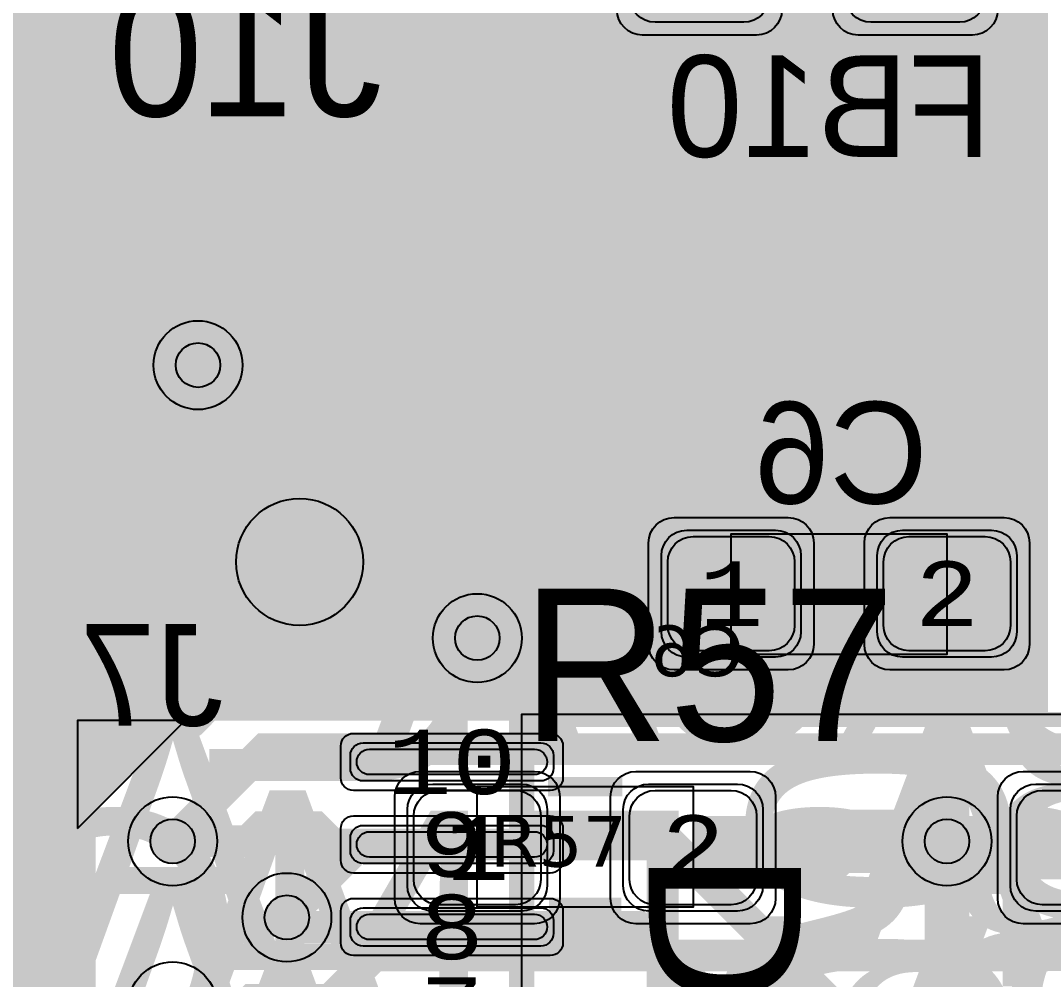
# Model space of a CAD drawing. Extents: x -98 to 119, y -207 to 98.
# Drawn here: x -9.2 to -1.16, y 15.96 to 23.52 of the extents above; entities that cross this region are included whole.
import ezdxf
from ezdxf.enums import TextEntityAlignment as Align

# ---------------------------------------------------------------- set-up
doc = ezdxf.new("R2010")
doc.units = 0
doc.header["$MEASUREMENT"] = 0
for name, color, linetype in [('ASSEMBLY_OUTLINES_BTM', 191, 'CONTINUOUS'), ('ASSEMBLY_OUTLINES_TOP', 102, 'CONTINUOUS'), ('ASSEMBLY_PART_NUMBERS_BTM', 191, 'CONTINUOUS'), ('ASSEMBLY_PART_NUMBERS_TOP', 102, 'CONTINUOUS'), ('ASSEMBLY_REF_DES_BTM', 191, 'CONTINUOUS'), ('ASSEMBLY_REF_DES_TOP', 102, 'CONTINUOUS'), ('BOARD_OUTLINE', 10, 'CONTINUOUS'), ('DRILL_DRAWING', 21, 'CONTINUOUS'), ('GENERATED_SILKSCREEN_BTM', 255, 'CONTINUOUS'), ('GENERATED_SILKSCREEN_TOP', 140, 'CONTINUOUS'), ('MANUFACTURING_OUTLINES', 10, 'CONTINUOUS'), ('MOUNTING_HOLES_LAYER_BOT17', 42, 'CONTINUOUS'), ('MOUNTING_HOLES_LAYER_TOP', 42, 'CONTINUOUS'), ('PART_PADS_SMD_BTM', 230, 'CONTINUOUS'), ('PART_PADS_SMD_TOP', 150, 'CONTINUOUS'), ('PIN_NUMBERS_BTM', 8, 'CONTINUOUS'), ('PIN_NUMBERS_TOP', 8, 'CONTINUOUS'), ('PLACEMENT_OUTLINES_BTM', 222, 'CONTINUOUS'), ('PLACEMENT_OUTLINES_TOP', 130, 'CONTINUOUS'), ('PLANE_DATA_LAYER_BOTTOM', 230, 'CONTINUOUS'), ('PLANE_DATA_LAYER_TOP', 150, 'CONTINUOUS'), ('PLANE_SHAPES_LAYER_BOTTOM', 230, 'CONTINUOUS'), ('PLANE_SHAPES_LAYER_TOP', 150, 'CONTINUOUS'), ('ROUTE_BORDER', 151, 'CONTINUOUS'), ('SILKSCREEN_OUTLINES_BTM', 211, 'CONTINUOUS'), ('SILKSCREEN_OUTLINES_TOP', 150, 'CONTINUOUS'), ('SILKSCREEN_REF_DES_BTM', 211, 'CONTINUOUS'), ('SILKSCREEN_REF_DES_TOP', 150, 'CONTINUOUS'), ('SOLDERMASK_PADS_BTM', 12, 'CONTINUOUS'), ('SOLDERMASK_PADS_TOP', 180, 'CONTINUOUS'), ('SOLDERPASTE_PADS_BTM', 12, 'CONTINUOUS'), ('SOLDERPASTE_PADS_TOP', 180, 'CONTINUOUS'), ('TRACES_LAYER_BOTTOM', 230, 'CONTINUOUS'), ('TRACES_LAYER_TOP', 150, 'CONTINUOUS'), ('VIA_HOLES_LAYER_BOTTOM', 30, 'CONTINUOUS'), ('VIA_HOLES_LAYER_TOP', 30, 'CONTINUOUS'), ('VIA_PADS_LAYER_BOTTOM', 230, 'CONTINUOUS'), ('VIA_PADS_LAYER_TOP', 150, 'CONTINUOUS')]:
    doc.layers.add(name, color=color, linetype=linetype)
doc.styles.add('COURIER_NEW', font='COUR.TTF')
doc.styles.add('VERDANA', font='verdana.TTF')
doc.styles.add('VERIBEST_GERBER_0', font='txt')

msp = doc.modelspace()

# ---------------------------------------------------------------- hatches: boundary and pattern name
at = {"layer": 'MOUNTING_HOLES_LAYER_BOT17'}
h = msp.add_hatch(color=256, dxfattribs=at)
edge = h.paths.add_edge_path()
edge.add_arc((-7, 19.25), 0.5, 0, 360)
at = {"layer": 'MOUNTING_HOLES_LAYER_TOP'}
h = msp.add_hatch(color=256, dxfattribs=at)
edge = h.paths.add_edge_path()
edge.add_arc((-7, 19.25), 0.5, 0, 360)
at = {"layer": 'PLANE_DATA_LAYER_BOTTOM'}
h = msp.add_hatch(color=256, dxfattribs=at)
h.paths.add_polyline_path([(-96.5, 0, -1), (96.5, 0, -1)], flags=0)
h.paths.add_polyline_path([(92.251979, -7.43598, 0.72698816), (92.479659, -3.637852, -0.30860979), (92.431259, -3.566904, -0.00963525), (92.431316, -3.563968, 0.00963501), (92.5, -0.000006), (92.5, 0.000001, 0.05332526), (90.407665, 19.562826, -0.05332692), (90.405941, 19.578942), (90.405941, 19.578943, -0.23821791), (90.436919, 19.640273, 0.66175504), (89.584154, 23.221888, -0.29529758), (89.523137, 23.277841, 0.02240102), (87.08146, 31.194059, -0.0862063), (87.076996, 31.219756), (87.076996, 31.219757, -0.21018391), (87.101696, 31.275919, 0.67938251), (85.774921, 34.749845, -0.30186499), (85.705267, 34.797373, 0.04791583), (77.514669, 50.475005, -0.14530744), (77.502324, 50.516585, -0.1239887), (77.511414, 50.552678, 0.60660899), (75.516892, 53.486368, -0.27423899), (75.44586, 53.517962, 0.02152308), (70.565432, 59.806101, -0.17759524), (70.547363, 59.855368), (70.547363, 59.855369, -0.1118333), (70.5548, 59.888203, 0.66175545), (68.116894, 62.64715, -0.29529737), (68.036725, 62.667806, 0.05833458), (51.722715, 76.687749, -0.24933783), (51.689123, 76.750923), (51.689123, 76.750924, -0.06075989), (51.691357, 76.76924, 0.7149664), (48.509213, 78.818582, -0.31487112), (48.42205, 78.81342, 0.02280668), (41.042088, 82.896302, -0.28513695), (40.999698, 82.964591), (40.999698, 82.964596, -0.00424702), (40.999709, 82.965891, 0.64704661), (37.697353, 84.5176, -0.28975486), (37.616734, 84.505806, 0.05294354), (19.031563, 90.52099, -0.30833592), (18.972104, 90.582877, 0.69698225), (15.284156, 91.27756, -0.30833961), (15.206255, 91.241547, 0.02237069), (6.993138, 92.235275, -0.31520437), (6.925536, 92.290658, 0.71588806), (3.14462, 92.496703, -0.31520526), (3.0714, 92.448994, 0.06346806), (-20.215283, 90.264015, -0.32014225), (-20.296827, 90.298428, 0.72963938), (-23.995319, 89.386755, -0.32014403), (-24.051528, 89.318386, 0.01866354), (-30.645576, 87.275991, -0.30986574), (-30.72878, 87.298418, 0.70117084), (-34.249879, 85.978007, -0.00275269), (-34.249874, 85.977168, -0.30685575), (-34.29782, 85.9064, 0.04916641), (-50.410548, 77.556603, -0.32354836), (-50.499711, 77.561018, 0.73921276), (-53.660594, 75.408706, -0.07516987), (-53.657188, 75.386179), (-53.657188, 75.386178, -0.24247942), (-53.68916, 75.324127, 0.01996774), (-59.527063, 70.80098, -0.29848709), (-59.610009, 70.791065, 0.55672441), (-62.5, 69), (-62.5, 68.999999, 0.08270852), (-62.392031, 68.351756, -0.29848757), (-62.412702, 68.270818, 0.06718659), (-78.279974, 49.27977, -0.27781781), (-78.350169, 49.24438, 0.43635087), (-80.5, 47.25), (-80.5, 47.249999, 0.14146633), (-80.192238, 46.184011, -0.14146588), (-80.180512, 46.143397), (-80.180512, 46.143396, -0.13119073), (-80.190652, 46.105416, 0.01929482), (-83.506407, 39.786053, -0.3122068), (-83.581614, 39.742899, 0.43912347), (-85.75, 37.75, 0.20482962), (-85.131688, 36.303992, -0.20483071), (-85.10813, 36.248899), (-85.10813, 36.248898, -0.10091901), (-85.114214, 36.219062, 0.04809776), (-90.466303, 19.289839, -0.31487042), (-90.530154, 19.230281, 0.71496565), (-91.24073, 15.512631, -0.26937831), (-91.202277, 15.446437), (-91.202277, 15.446436, -0.04192983), (-91.203345, 15.433723, 0.01884133), (-92.106444, 8.523669, -0.32827121), (-92.166453, 8.456161, 0.35402801), (-93.75, 6.5), (-93.75, 6.499999, 0.3147083), (-92.438077, 4.622088, -0.31470689), (-92.388093, 4.55054), (-92.388093, 4.550537, -0.01228575), (-92.388185, 4.546794, 0.01229418), (-92.5, 0.00001), (-92.5, -0.000004, 0.05293339), (-90.438132, -19.421494, -0.32940864), (-90.475468, -19.504015, 0.27173254), (-91.5, -21.25, 0.40159771), (-89.586502, -23.248128, -0.32940451), (-89.516056, -23.305059, 0.02130735), (-87.207653, -30.839509, -0.32217733), (-87.232533, -30.924924, 0.23066593), (-88, -32.499999), (-88, -32.5, 0.43149503), (-85.882787, -34.496562, -0.3221788), (-85.807634, -34.544174, 0.04801617), (-77.643233, -50.277018, -0.30387878), (-77.644537, -50.3618, 0.152519), (-78, -51.499999), (-78, -51.5, 0.48198292), (-75.552374, -53.449264, -0.30388342), (-75.473145, -53.479475, 0.02199125), (-70.483925, -59.90214, -0.3186215), (-70.47622, -59.989968, 0.72539906), (-67.952631, -62.834176, -0.31862421), (-67.866344, -62.852281, 0.06239253), (-50.265124, -77.650932, -0.25435623), (-50.230332, -77.714899), (-50.230332, -77.7149, -0.03445317), (-50.231054, -77.725364, 0.03445193), (-50.25, -78), (-50.25, -78.000001, 0.60330822), (-47.119729, -79.649997, -0.29136265), (-47.037917, -79.64725, 0.02294124), (-39.54278, -83.621879, -0.2900128), (-39.499155, -83.690765), (-39.499155, -83.690766, -0.00713035), (-39.499186, -83.692939, 0.00713296), (-39.5, -83.749994), (-39.5, -83.75, 0.65808296), (-36.126004, -85.203319, -0.29776298), (-36.043963, -85.188513, 0.04901634), (-18.771876, -90.575199, -0.30186131), (-18.712566, -90.635139, 0.67938177), (-15.056336, -91.31372, -0.30186438), (-14.979467, -91.279054, 0.02174912), (-6.993138, -92.235275, -0.31520437), (-6.925536, -92.290658, 0.71588806), (-3.14462, -92.496703, -0.31520526), (-3.0714, -92.448994, 0.06250827), (19.869968, -90.340657, -0.3455664), (19.954737, -90.381493, 0.79435682), (23.75, -89.500001), (23.75, -89.499973, 0.00508686), (23.749586, -89.459281, -0.34558849), (23.806159, -89.384097, 0.02146945), (31.383958, -87.013201, -0.31444693), (31.468175, -87.035889, 0.70013084), (35, -85.75), (35, -85.749988, 0.00909926), (34.998675, -85.677212, -0.00905723), (34.998625, -85.674452), (34.998625, -85.674439, -0.3044722), (35.045955, -85.60392, 0.04798546), (50.721249, -77.353765, -0.31444166), (50.808431, -77.356288, 0.61621831), (54, -75.75), (54, -75.749999, 0.06775817), (53.927211, -75.215343, -0.06775352), (53.924438, -75.194974), (53.924438, -75.194973, -0.24153729), (53.95619, -75.13308, 0.02236582), (60.452055, -70.01285, -0.31311155), (60.538488, -70.003709, 0.71009535), (63.344013, -67.475653, -0.09971759), (63.33807, -67.446151), (63.33807, -67.44615, -0.20692806), (63.362073, -67.390635, 0.05820555), (77.187807, -50.973449, -0.31748667), (77.269693, -50.94147, 0.72222414), (79.294241, -47.729048, -0.17387366), (79.276877, -47.680625, -0.13609457), (79.287761, -47.641379, 0.02052348), (82.926938, -40.980152, -0.3530032), (83.013777, -40.939997, 0.48811211), (85.5, -39), (85.5, -38.999999, 0.2400736), (84.675602, -37.381988, -0.24007295), (84.644192, -37.320342), (84.644192, -37.320341, -0.10410562), (84.650658, -37.289623, 0.05054674), (90.411157, -19.546683, -0.32146983), (90.476988, -19.487077, 0.38127918), (92.25, -17.5, 0.2751437), (91.203224, -15.741772, -0.27514249), (91.163342, -15.674784), (91.163342, -15.674783, -0.04255495), (91.164442, -15.661882, 0.02223578), (92.195155, -7.50356, -0.31919634)], flags=0)
at = {"layer": 'PLANE_DATA_LAYER_TOP'}
h = msp.add_hatch(color=256, dxfattribs=at)
h.paths.add_polyline_path([(-6.108675, 6.859123, -0.19890996), (-6.130993, 6.805242), (-6.938917, 5.997318, -0.19891337), (-6.992799, 5.975), (-8.196348, 5.975, -0.21321496), (-8.253104, 6.000355, 0.28464209), (-8.859436, 6.178429, -0.49537014), (-8.955884, 6.25189), (-8.955884, 18.794364, 0.19891237), (-9.065719, 19.059529), (-9.979495, 19.973305, 0.19891306), (-10.244661, 20.08314), (-23.60686, 20.08314, 0.19891306), (-23.872026, 19.973305), (-25.055165, 18.790166, 0.16951662), (-25.162578, 18.567553, -0.38128398), (-25.238286, 18.5), (-25.54, 18.5, 0.41421356), (-25.79, 18.25), (-25.79, 16.75, 0.41421356), (-25.54, 16.5), (-24.04, 16.5, 0.41421356), (-23.79, 16.75), (-23.79, 18.25, 0.41421356), (-24.04, 18.5), (-24.100706, 18.5, -0.41421356), (-24.176906, 18.5762), (-24.176906, 18.576201, -0.19890996), (-24.154588, 18.630082), (-23.473848, 19.310822, -0.19891337), (-23.419966, 19.33314), (-10.431555, 19.33314, -0.19891337), (-10.377673, 19.310822), (-9.728202, 18.661351, -0.19890996), (-9.705884, 18.60747), (-9.705884, 18.447511, -0.66441001), (-9.8354, 18.39307, 0.56382555), (-11.907029, 17.86003, -0.74348693), (-12.052971, 17.86003, 6.79673641), (-12.052971, 17.13997, -0.74348693), (-11.907029, 17.13997, 0.56382555), (-9.8354, 16.60693, -0.66441001), (-9.705884, 16.552489), (-9.705884, 14.392761, -0.66818199), (-9.835966, 14.33888), (-10.918611, 15.421526, 0.19891306), (-11.183777, 15.531361), (-13.259467, 15.531361, -0.19891337), (-13.313349, 15.553679), (-14.767682, 17.008012, -0.19890996), (-14.79, 17.061893), (-14.79, 18.25, 0.41421356), (-15.04, 18.5), (-16.54, 18.5, 0.41421356), (-16.79, 18.25), (-16.79, 16.75, 0.41421356), (-16.54, 16.5), (-15.351894, 16.5, -0.19891337), (-15.298012, 16.477682), (-13.711527, 14.891196, 0.19891306), (-13.446361, 14.781361), (-11.370671, 14.781361, -0.19891337), (-11.316789, 14.759043), (-10.23026, 13.672514, -0.19890996), (-10.207942, 13.618633), (-10.207942, 12.641062, -0.58107187), (-10.322975, 12.5755, 0.48718619), (-12.157029, 11.86003, -0.74348693), (-12.302971, 11.86003, 0.86363615), (-14.75, 11.5), (-14.75, 11.499999, 0.09584071), (-14.65981, 11.033801, -0.09583941), (-14.654312, 11.005382), (-14.654312, 11.005381, -0.66818199), (-14.784394, 10.9515), (-15.017682, 11.184788, -0.19890996), (-15.04, 11.238669), (-15.04, 12.25, 0.41421356), (-15.29, 12.5), (-16.79, 12.5, 0.41421356), (-17.04, 12.25), (-17.04, 10.75, 0.25415249), (-16.926014, 10.540238, -0.25415079), (-16.891271, 10.476302, -0.41421356), (-16.967471, 10.400102), (-18.866881, 10.400102, -0.703629), (-18.915324, 10.535121, 0.22409941), (-18.46, 11.499999), (-18.46, 11.5, 0.86363615), (-20.907029, 11.86003, -0.74348693), (-21.052971, 11.86003, 0.86363615), (-23.5, 11.5), (-23.5, 11.499999, 0.22409941), (-23.044676, 10.535121, -0.703629), (-23.093119, 10.400102), (-23.862529, 10.400102, -0.41421356), (-23.938729, 10.476302, -0.25415079), (-23.903986, 10.540238, 0.25415249), (-23.79, 10.75), (-23.79, 12.25, 0.41421356), (-24.04, 12.5), (-25.54, 12.5, 0.41421356), (-25.79, 12.25), (-25.79, 10.75, 0.41421356), (-25.54, 10.5), (-25.3662, 10.5, -0.41421356), (-25.29, 10.4238), (-25.29, 10.147589, 0.19891222), (-25.143553, 9.794036), (-24.896066, 9.546549, 0.19891222), (-24.542513, 9.400102), (-19.72752, 9.400102, -0.41421356), (-19.65132, 9.323902), (-19.65132, 9.323901, -0.225286), (-19.679343, 9.264864, 0.22528876), (-19.9, 8.8), (-19.9, 8.799999, 0.34705113), (-19.439481, 8.216437, -0.13857289), (-19.403313, 8.196207), (-18.553553, 7.346447, 0.19891222), (-18.2, 7.2), (-16.803893, 7.2, -0.13857401), (-16.764013, 7.188731, 1.7877343), (-16.764013, 8.211269, -0.13857401), (-16.803893, 8.2), (-17.96133, 8.2, -0.19891337), (-18.015212, 8.222318), (-18.696207, 8.903313, -0.13857289), (-18.716437, 8.939481, 0.16439308), (-18.920657, 9.264864, -0.225286), (-18.94868, 9.323901), (-18.94868, 9.323902, -0.41421356), (-18.87248, 9.400102), (-15.818419, 9.400102, -0.19891337), (-15.764537, 9.377784), (-13.881639, 7.494886, -0.19890996), (-13.859321, 7.441005), (-13.859321, 7.338814, -0.69721023), (-13.993497, 7.289365, 0.69720854), (-15.05, 6.9), (-15.05, 6.899998, 0.01371832), (-15.049097, 6.867092, -0.01372168), (-15.048982, 6.862912), (-15.048982, 6.862911, -0.19890996), (-15.0713, 6.80903), (-16.112012, 5.768318, -0.19891337), (-16.165894, 5.746), (-21.262481, 5.746, -0.539697), (-21.332402, 5.85249, 0.10255751), (-21.25, 6.25, 1), (-23.25, 6.25, 0.10255751), (-23.167598, 5.85249, -0.539697), (-23.237519, 5.746), (-23.277611, 5.746, -0.19891337), (-23.331493, 5.768318), (-23.628339, 6.065165, 0.13632015), (-23.803107, 6.163941, -0.15700274), (-23.842802, 6.188548, 0.69787183), (-24.9, 5.8), (-24.9, 5.799998, 0.057431), (-24.884272, 5.66352, -0.05743218), (-24.882274, 5.646187), (-24.882274, 5.646186, -0.66818199), (-25.012356, 5.592305), (-26.347358, 6.927307, -0.19890996), (-26.369676, 6.981188), (-26.369676, 20.190805, -0.55272439), (-26.260405, 20.259454, 0.53669234), (-25.400734, 20.770336, -0.18609111), (-25.378509, 20.820451), (-25.17216, 21.0268, -0.19891337), (-25.118278, 21.049118), (-8.681722, 21.049118, -0.19891337), (-8.62784, 21.0268), (-8.421491, 20.820451, -0.18609111), (-8.399266, 20.770336, 0.47454109), (-7.651, 20.218795, -0.34961115), (-7.564363, 20.179929), (-7.555341, 20.162448, -0.1196741), (-7.546855, 20.127502), (-7.546855, 20.127501, -0.24296042), (-7.57894, 20.06537, 0.6195968), (-7.300624, 18.296257, -0.81217039), (-7.315336, 18.147824, 0.1710464), (-7.540166, 18.040165), (-7.558012, 18.022318, -0.19891337), (-7.611894, 18), (-7.899996, 18, 0.20768435), (-7.900002, 17.999998), (-8.749998, 17.150002), (-8.75, 17.149996), (-8.75, 12.850004), (-8.749997, 12.849999), (-6.150001, 10.250003), (-6.150001, 10.250001), (-6.149999, 10.25, -0.28090714), (-6.108675, 10.18225)], flags=0)
h.paths.add_polyline_path([(-20.907029, 17.13997, 6.79673641), (-20.907029, 17.86003, -0.74348693), (-21.052971, 17.86003, 6.79673641), (-21.052971, 17.13997, -0.74348693)], flags=0)
at = {"layer": 'PLANE_SHAPES_LAYER_BOTTOM'}
h = msp.add_hatch(color=256, dxfattribs=at)
h.paths.add_polyline_path([(-96.5, 0, -1), (96.5, 0, -1)], flags=0)
h.paths.add_polyline_path([(-92.5, 0, -1), (92.5, 0, -1)], flags=0)
at = {"layer": 'PLANE_SHAPES_LAYER_TOP'}
h = msp.add_hatch(color=256, dxfattribs=at)
h.paths.add_polyline_path([(-96.31345, 0, -1), (96.81345, 0, -1)], flags=0)
h.paths.add_polyline_path([(-92.25, 0, -1), (92.75, 0, -1)], flags=0)
h = msp.add_hatch(color=256, dxfattribs=at)
h.paths.add_polyline_path([(46.25, -35.15), (43.875, -38), (28.75, -38), (32.25, -34.5), (32.25, -30.5), (35.75, -30.5), (35.75, -27), (14.25, -27), (14.25, -24), (-10, -24), (-10, -18.75), (1.75, -18.75), (1.75, -9.25), (-10, -9.25), (-10, 32.75), (1.75, 32.75), (1.75, 34.25), (20.25, 34.25), (20.25, 25.25), (22.25, 23.25), (34.5, 23.25), (34.5, -26.5), (41.25, -26.5), (41.25, -20.5), (46.25, -20.5)])
h.paths.add_polyline_path([(-8.75, 10.25), (-8.75, 19.5), (1.25, 19.5), (1.25, 10.25)], flags=16)
h.paths.add_polyline_path([(6, 27.25), (6, 29.75), (15.45, 29.75), (15.45, 27.25)], flags=16)
msp.add_hatch(color=256, dxfattribs=at).paths.add_polyline_path([(-8.75, 17.15), (-7.9, 18), (-8.75, 18)], flags=0)
at = {"layer": 'VIA_HOLES_LAYER_BOTTOM'}
h = msp.add_hatch(color=256, dxfattribs=at)
edge = h.paths.add_edge_path()
edge.add_arc((-7.8, 20.8), 0.175, 0, 360)
h = msp.add_hatch(color=256, dxfattribs=at)
edge = h.paths.add_edge_path()
edge.add_arc((-5.6, 18.65), 0.175, 0, 360)
h = msp.add_hatch(color=256, dxfattribs=at)
edge = h.paths.add_edge_path()
edge.add_arc((-8, 17.05), 0.175, 0, 360)
h = msp.add_hatch(color=256, dxfattribs=at)
edge = h.paths.add_edge_path()
edge.add_arc((-1.9, 17.05), 0.175, 0, 360)
h = msp.add_hatch(color=256, dxfattribs=at)
edge = h.paths.add_edge_path()
edge.add_arc((-7.1, 16.45), 0.175, 0, 360)
at = {"layer": 'VIA_HOLES_LAYER_TOP'}
h = msp.add_hatch(color=256, dxfattribs=at)
edge = h.paths.add_edge_path()
edge.add_arc((-7.8, 20.8), 0.175, 0, 360)
h = msp.add_hatch(color=256, dxfattribs=at)
edge = h.paths.add_edge_path()
edge.add_arc((-5.6, 18.65), 0.175, 0, 360)
h = msp.add_hatch(color=256, dxfattribs=at)
edge = h.paths.add_edge_path()
edge.add_arc((-8, 17.05), 0.175, 0, 360)
h = msp.add_hatch(color=256, dxfattribs=at)
edge = h.paths.add_edge_path()
edge.add_arc((-1.9, 17.05), 0.175, 0, 360)
h = msp.add_hatch(color=256, dxfattribs=at)
edge = h.paths.add_edge_path()
edge.add_arc((-7.1, 16.45), 0.175, 0, 360)

# ---------------------------------------------------------------- linework, layer by layer
at = {"layer": 'ASSEMBLY_OUTLINES_BTM'}
msp.add_lwpolyline([(-3.6, 18.52), (-3.6, 19.47), (-1.9, 19.47), (-1.9, 18.52)], close=True, dxfattribs=at)
at = {"layer": 'ASSEMBLY_OUTLINES_BTM', "const_width": 0.2}
msp.add_lwpolyline([(-5.25, 11.45), (-5.25, 18.05), (-0.75, 18.05), (-0.75, 11.45)], close=True, dxfattribs=at)
at = {"layer": 'ASSEMBLY_OUTLINES_TOP'}
msp.add_lwpolyline([(-5.6, 16.53), (-5.6, 17.48), (-3.9, 17.48), (-3.9, 16.53)], close=True, dxfattribs=at)
at = {"layer": 'BOARD_OUTLINE', "const_width": 0.1}
msp.add_lwpolyline([(-97.5, 0, -1), (97.5, 0, -1)], format="xyb", close=True, dxfattribs=at)
at = {"layer": 'GENERATED_SILKSCREEN_BTM', "const_width": 0.15}
for points in [[(-7.754, 23.734), (-7.559, 23.46), (-7.557, 23.456), (-7.556, 23.453), (-7.556, 23.446), (-7.559, 23.44), (-7.564, 23.435), (-7.57, 23.431), (-7.577, 23.429), (-7.581, 23.429), (-7.584, 23.43), (-7.589, 23.436), (-7.749, 23.66), (-7.749, 22.784), (-7.574, 22.784)], [(-7.574, 22.784), (-7.566, 22.782), (-7.561, 22.778), (-7.559, 22.771), (-7.558, 22.763), (-7.559, 22.756), (-7.561, 22.749), (-7.566, 22.744), (-7.574, 22.743), (-7.964, 22.743), (-7.971, 22.744), (-7.977, 22.749), (-7.98, 22.756), (-7.981, 22.763), (-7.98, 22.771), (-7.977, 22.778), (-7.971, 22.782), (-7.964, 22.784), (-7.788, 22.784), (-7.788, 23.723)], [(-8.472, 22.834), (-8.535, 22.784), (-8.858, 22.784), (-9.014, 22.91), (-9.014, 23.576), (-8.955, 23.623), (-8.472, 22.834)], [(-8.381, 23.576), (-8.381, 22.91), (-8.44, 22.86), (-8.924, 23.649), (-8.858, 23.702), (-8.535, 23.702), (-8.381, 23.576)], [(-6.52, 22.916), (-6.514, 22.92), (-6.506, 22.92), (-6.499, 22.918), (-6.493, 22.913), (-6.488, 22.907), (-6.486, 22.9), (-6.486, 22.892), (-6.49, 22.886), (-6.624, 22.749), (-6.629, 22.746), (-6.634, 22.745), (-6.636, 22.743), (-6.64, 22.743), (-6.842, 22.743), (-6.847, 22.744), (-6.852, 22.747), (-6.854, 22.748), (-6.855, 22.749), (-6.856, 22.75), (-6.859, 22.752), (-6.959, 22.889), (-6.961, 22.893), (-6.962, 22.895), (-6.963, 22.897), (-6.963, 22.9), (-6.963, 23.702)], [(-6.923, 23.702), (-6.923, 22.907), (-6.832, 22.785), (-6.649, 22.785), (-6.52, 22.916)], [(-9.051, 23.593), (-9.053, 23.59), (-9.054, 23.586), (-9.054, 22.9), (-9.053, 22.897), (-9.051, 22.89), (-9.05, 22.888), (-9.047, 22.884), (-8.879, 22.747), (-8.875, 22.746), (-8.872, 22.745), (-8.871, 22.744), (-8.869, 22.743), (-8.866, 22.743), (-8.529, 22.743), (-8.525, 22.744), (-8.521, 22.745), (-8.517, 22.747), (-8.349, 22.884), (-8.346, 22.886), (-8.345, 22.887), (-8.343, 22.89), (-8.341, 22.897), (-8.34, 22.9), (-8.34, 23.586), (-8.341, 23.59), (-8.343, 23.593)], [(-3.2848, 22.4592), (-3.2784, 22.4576), (-3.2744, 22.4544), (-3.2728, 22.4488), (-3.272, 22.4424), (-3.2728, 22.4368), (-3.2744, 22.4312), (-3.2784, 22.4272), (-3.2848, 22.4264), (-3.5968, 22.4264), (-3.6024, 22.4272), (-3.6072, 22.4312), (-3.6096, 22.4368), (-3.6104, 22.4424), (-3.6096, 22.4488), (-3.6072, 22.4544), (-3.6024, 22.4576), (-3.5968, 22.4592), (-3.456, 22.4592), (-3.456, 23.2104), (-3.4552, 23.216), (-3.4528, 23.22), (-3.4488, 23.2224), (-3.4432, 23.2232), (-3.4392, 23.224), (-3.4352, 23.224), (-3.432, 23.2224), (-3.4288, 23.2192), (-3.2728, 23), (-3.2712, 22.9968), (-3.2704, 22.9944), (-3.2704, 22.9888), (-3.2728, 22.984), (-3.2768, 22.98), (-3.2816, 22.9768), (-3.2872, 22.9752), (-3.2904, 22.9752), (-3.2928, 22.976), (-3.2968, 22.9808), (-3.4248, 23.16), (-3.4248, 22.4592), (-3.2848, 22.4592)], [(-3.9048, 23.1136), (-4.0392, 23.2232), (-4.0424, 23.224), (-4.044, 23.2248), (-4.0456, 23.2256), (-4.0488, 23.2264), (-4.3184, 23.2264), (-4.3216, 23.2256), (-4.3232, 23.2248), (-4.3256, 23.224), (-4.3288, 23.2232), (-4.4632, 23.1136), (-4.4656, 23.1096), (-4.4664, 23.1064), (-4.468, 23.104), (-4.4688, 23.1008), (-4.4688, 22.552), (-4.468, 22.5496), (-4.4664, 22.544), (-4.4656, 22.5424), (-4.4632, 22.5392), (-4.3288, 22.4296), (-4.3256, 22.4288), (-4.3232, 22.428), (-4.3224, 22.4272), (-4.3208, 22.4264), (-4.3184, 22.4264), (-4.0488, 22.4264), (-4.0456, 22.4272), (-4.0424, 22.428), (-4.0392, 22.4296), (-3.9048, 22.5392), (-3.9024, 22.5408), (-3.9016, 22.5416), (-3.9, 22.544), (-3.8984, 22.5496), (-3.8976, 22.552), (-3.8976, 23.1008), (-3.8984, 23.104), (-3.9, 23.1064), (-3.9008, 23.1096), (-3.9048, 23.1136)], [(-4.0032, 22.4992), (-4.0536, 22.4592), (-4.312, 22.4592), (-4.4368, 22.56), (-4.4368, 23.0928), (-4.3896, 23.1304), (-4.0032, 22.4992)], [(-3.9304, 23.0928), (-3.9304, 22.56), (-3.9776, 22.52), (-4.3648, 23.1512), (-4.312, 23.1936), (-4.0536, 23.1936), (-3.9304, 23.0928)], [(-2.9584, 23.1064), (-2.8552, 23.2208), (-2.8496, 23.2248), (-2.844, 23.2264), (-2.4288, 23.2264), (-2.4232, 23.2248), (-2.4184, 23.2208), (-2.4144, 23.216), (-2.4128, 23.2104), (-2.4128, 22.8608), (-2.4128, 22.8584), (-2.4128, 22.856), (-2.4128, 22.4424), (-2.4144, 22.4368), (-2.4184, 22.4312), (-2.4232, 22.4272), (-2.4288, 22.4264), (-2.8488, 22.4264), (-2.98, 22.5408), (-2.9832, 22.5456), (-2.9848, 22.552), (-2.9848, 22.7232), (-2.8672, 22.856), (-2.9512, 22.9232), (-2.9536, 22.9264), (-2.956, 22.9304), (-2.9576, 22.9344), (-2.9584, 22.9368), (-2.9584, 23.1064)], [(-2.4464, 23.1936), (-2.836, 23.1936), (-2.9256, 23.0936), (-2.9256, 22.9456), (-2.8368, 22.8744), (-2.4464, 22.8744), (-2.4464, 23.1936)], [(-2.2128, 23.1936), (-2.2184, 23.1952), (-2.2232, 23.1984), (-2.2256, 23.204), (-2.2264, 23.2096), (-2.2256, 23.216), (-2.2232, 23.2208), (-2.2184, 23.2248), (-2.2128, 23.2264), (-1.6728, 23.2264), (-1.6672, 23.2248), (-1.6624, 23.2208), (-1.6584, 23.216), (-1.6568, 23.2104), (-1.6568, 22.4424), (-1.6584, 22.4368), (-1.6624, 22.432), (-1.6672, 22.4296), (-1.6728, 22.4288), (-1.6792, 22.4296), (-1.6848, 22.432), (-1.6888, 22.4368), (-1.6904, 22.4424), (-1.6904, 22.8464), (-2.0528, 22.8464), (-2.0584, 22.8472), (-2.0632, 22.8512), (-2.0656, 22.8568), (-2.0664, 22.8624), (-2.0656, 22.868), (-2.0632, 22.8736), (-2.0584, 22.8776), (-2.0528, 22.8792), (-1.6904, 22.8792), (-1.6904, 23.1936), (-2.2128, 23.1936)], [(-2.4464, 22.8416), (-2.8352, 22.8416), (-2.9528, 22.7096), (-2.9528, 22.5592), (-2.8368, 22.4592), (-2.4464, 22.4592), (-2.4464, 22.8416)], [(-3.3436, 20.4932), (-3.478, 20.3836), (-3.4812, 20.3796), (-3.4828, 20.3732), (-3.482, 20.3684), (-3.4804, 20.3644), (-3.478, 20.3612), (-3.474, 20.358), (-3.47, 20.3556), (-3.466, 20.3548), (-3.462, 20.3548), (-3.4588, 20.3572), (-3.3276, 20.4636), (-3.0684, 20.4636), (-2.9452, 20.3628), (-2.9452, 20.0756), (-3.054, 20.1644), (-3.0572, 20.1652), (-3.0588, 20.166), (-3.0596, 20.166), (-3.0596, 20.1668), (-3.0636, 20.1676), (-3.3332, 20.1676), (-3.3364, 20.1668), (-3.3364, 20.166), (-3.338, 20.166), (-3.3404, 20.1652), (-3.3428, 20.1644), (-3.478, 20.0556), (-3.4788, 20.0532), (-3.4804, 20.0524), (-3.4812, 20.0516), (-3.4812, 20.05), (-3.4828, 20.0444), (-3.4836, 20.042), (-3.4836, 19.822), (-3.4828, 19.818), (-3.4812, 19.8148), (-3.4804, 19.8116), (-3.478, 19.8092), (-3.3436, 19.6996), (-3.3396, 19.698), (-3.3388, 19.6972), (-3.3364, 19.6972), (-3.3356, 19.6964), (-3.3348, 19.6964), (-3.3332, 19.6964), (-3.0636, 19.6964), (-3.0604, 19.6972), (-3.0572, 19.698), (-3.054, 19.6996), (-2.9196, 19.8092), (-2.9172, 19.8108), (-2.9164, 19.8116), (-2.9148, 19.814), (-2.9132, 19.8196), (-2.9124, 19.822), (-2.9124, 20.3708), (-2.9132, 20.3748), (-2.9148, 20.378), (-2.9164, 20.3796), (-2.9172, 20.3812), (-2.9196, 20.3836), (-3.054, 20.4932), (-3.0572, 20.494), (-3.0588, 20.4948), (-3.0604, 20.4956), (-3.0636, 20.4964), (-3.3332, 20.4964), (-3.3364, 20.4956), (-3.338, 20.4948), (-3.3404, 20.494), (-3.3436, 20.4932)], [(-2.2996, 19.6996), (-2.1652, 19.8092), (-2.1612, 19.8116), (-2.1604, 19.8148), (-2.1588, 19.818), (-2.158, 19.822), (-2.158, 20.3708), (-2.1588, 20.3748), (-2.1604, 20.378), (-2.162, 20.3796), (-2.1628, 20.3812), (-2.1644, 20.3836), (-2.2996, 20.4932), (-2.302, 20.494), (-2.3044, 20.4948), (-2.3052, 20.4956), (-2.3084, 20.4964), (-2.578, 20.4964), (-2.582, 20.4956), (-2.5836, 20.4948), (-2.586, 20.494), (-2.5884, 20.4932), (-2.7236, 20.3836), (-2.7268, 20.3796), (-2.7284, 20.3732), (-2.7276, 20.3684), (-2.726, 20.3644), (-2.7236, 20.3612), (-2.7196, 20.358), (-2.7156, 20.3556), (-2.7116, 20.3548), (-2.7076, 20.3548), (-2.7044, 20.3572), (-2.5724, 20.4636), (-2.314, 20.4636), (-2.1908, 20.3628), (-2.1908, 19.83), (-2.314, 19.7292), (-2.5724, 19.7292), (-2.7044, 19.8356), (-2.7076, 19.8372), (-2.7116, 19.838), (-2.7156, 19.8372), (-2.7196, 19.8348), (-2.7236, 19.8316), (-2.726, 19.8276), (-2.7276, 19.8228), (-2.7284, 19.818), (-2.7268, 19.8132), (-2.7236, 19.8092), (-2.5884, 19.6996), (-2.5852, 19.698), (-2.5844, 19.6972), (-2.582, 19.6972), (-2.5812, 19.6964), (-2.5804, 19.6964), (-2.578, 19.6964), (-2.3084, 19.6964), (-2.3052, 19.6972), (-2.302, 19.698), (-2.2996, 19.6996)], [(-2.9452, 20.034), (-2.9452, 19.83), (-3.0684, 19.7292), (-3.3268, 19.7292), (-3.4516, 19.83), (-3.4516, 20.034), (-3.3268, 20.1356), (-3.0684, 20.1356), (-2.9452, 20.034)], [(-8.5744, 17.9704), (-8.5728, 17.9648), (-8.5736, 17.9592), (-8.5768, 17.9544), (-8.5816, 17.9512), (-8.5872, 17.9496), (-8.5928, 17.9488), (-8.5976, 17.9504), (-8.6016, 17.9552), (-9.0328, 18.7224), (-9.0344, 18.7264), (-9.0344, 18.7296), (-9.0344, 18.7328), (-9.0328, 18.736), (-9.0304, 18.7408), (-9.0272, 18.744), (-9.0232, 18.7456), (-9.0192, 18.7464), (-8.4792, 18.7464), (-8.4736, 18.7448), (-8.4688, 18.7408), (-8.4664, 18.736), (-8.4656, 18.7296), (-8.4664, 18.724), (-8.4688, 18.7184), (-8.4736, 18.7144), (-8.4792, 18.7136), (-8.992, 18.7136), (-8.5744, 17.9704)], [(-7.736, 18.0848), (-7.7312, 18.088), (-7.7248, 18.088), (-7.7192, 18.0864), (-7.7144, 18.0824), (-7.7104, 18.0776), (-7.7088, 18.072), (-7.7088, 18.0656), (-7.712, 18.0608), (-7.8192, 17.9512), (-7.8232, 17.9488), (-7.8272, 17.948), (-7.8288, 17.9464), (-7.832, 17.9464), (-7.9936, 17.9464), (-7.9976, 17.9472), (-8.0016, 17.9496), (-8.0032, 17.9504), (-8.004, 17.9512), (-8.0048, 17.952), (-8.0072, 17.9536), (-8.0872, 18.0632), (-8.0888, 18.0664), (-8.0896, 18.068), (-8.0904, 18.0696), (-8.0904, 18.072), (-8.0904, 18.7136), (-8.2632, 18.7136), (-8.2688, 18.7152), (-8.2736, 18.7184), (-8.276, 18.724), (-8.2768, 18.7296), (-8.276, 18.736), (-8.2736, 18.7416), (-8.2688, 18.7456), (-8.2632, 18.7464), (-7.8584, 18.7464), (-7.852, 18.7456), (-7.848, 18.7416), (-7.8456, 18.736), (-7.8448, 18.7296), (-7.8456, 18.724), (-7.848, 18.7184), (-7.852, 18.7152), (-7.8584, 18.7136), (-8.0584, 18.7136), (-8.0584, 18.0776), (-7.9856, 17.98), (-7.8392, 17.98), (-7.736, 18.0848)]]:
    msp.add_lwpolyline(points, dxfattribs=at)
for points in [[(-2.716156, 23.529995), (-3.283844, 23.529995, 0.00001164), (-3.283836, 23.530005), (-2.716164, 23.530005, 0.00001164), (-2.716156, 23.529995)], [(-2.466156, 19.470005, 0.00001164), (-2.466164, 19.469995), (-3.033836, 19.469995, 0.00001164), (-3.033844, 19.470005), (-2.466156, 19.470005)], [(-2.457902, 18.519995), (-3.042098, 18.519995, 0.00001223), (-3.042089, 18.520005), (-2.457911, 18.520005, 0.00001223), (-2.457902, 18.519995)], [(-0.749995, 17.9), (-0.750005, 17.9), (-0.750005, 18.049995), (-5.249995, 18.049995), (-5.249995, 17.9), (-5.250005, 17.9), (-5.250005, 18.05, -0.41421356), (-5.25, 18.050005), (-0.75, 18.050005, -0.41421356), (-0.749995, 18.05), (-0.749995, 17.9)]]:
    msp.add_lwpolyline(points, format="xyb", dxfattribs=at)
for points in [[(-5.250005, 17.25), (-5.250005, 17.45), (-5.249995, 17.45), (-5.249995, 17.25)], [(-5.250005, 16.6), (-5.250005, 16.8), (-5.249995, 16.8), (-5.249995, 16.6)], [(-5.250005, 15.95), (-5.250005, 16.15), (-5.249995, 16.15), (-5.249995, 15.95)]]:
    msp.add_lwpolyline(points, close=True, dxfattribs=at)
at = {"layer": 'GENERATED_SILKSCREEN_TOP', "const_width": 0.15}
for points in [[(-4.239, 18.5636), (-4.2354, 18.566), (-4.2342, 18.572), (-4.2306, 18.578), (-4.2306, 18.584), (-4.2306, 18.8312), (-4.2306, 18.8372), (-4.2342, 18.8408), (-4.2342, 18.8444), (-4.2354, 18.8456), (-4.2366, 18.8468), (-4.239, 18.8492), (-4.443, 19.0148), (-4.449, 19.0172), (-4.4538, 19.0184), (-4.4586, 19.0196), (-5.0634, 19.0196), (-5.0742, 19.0172), (-5.0814, 19.0112), (-5.0874, 19.004), (-5.0898, 18.9956), (-5.0898, 17.8436), (-5.0874, 17.834), (-5.0814, 17.828), (-5.0742, 17.8244), (-5.0658, 17.8232), (-5.0562, 17.8244), (-5.0478, 17.828), (-5.0418, 17.834), (-5.0394, 17.8436), (-5.0394, 18.3956), (-4.4754, 18.3956), (-4.2786, 17.8364), (-4.2738, 17.828), (-4.2654, 17.8232), (-4.2558, 17.822), (-4.2486, 17.8244), (-4.2414, 17.828), (-4.2354, 17.834), (-4.2318, 17.8424), (-4.2342, 17.852), (-4.431, 18.4112), (-4.239, 18.5636)], [(-3.729, 18.6068), (-3.7338, 18.6056), (-3.7374, 18.6044), (-3.7422, 18.602), (-3.9054, 18.47), (-3.9054, 18.9704), (-3.1218, 18.9704), (-3.1134, 18.9728), (-3.1062, 18.9776), (-3.1026, 18.986), (-3.1014, 18.9944), (-3.1026, 19.004), (-3.1062, 19.0112), (-3.1134, 19.0172), (-3.1218, 19.0196), (-3.9318, 19.0196), (-3.9402, 19.0172), (-3.9474, 19.0112), (-3.9534, 19.004), (-3.9558, 18.9956), (-3.9558, 18.4184), (-3.9546, 18.41), (-3.951, 18.404), (-3.9462, 18.4004), (-3.9378, 18.398), (-3.9318, 18.3956), (-3.927, 18.3944), (-3.921, 18.3956), (-3.9162, 18.3992), (-3.7206, 18.5588), (-3.333, 18.5588), (-3.1458, 18.4064), (-3.1458, 18.02), (-3.333, 17.87), (-3.7206, 17.87), (-3.9162, 18.0284), (-3.9246, 18.032), (-3.9318, 18.032), (-3.939, 18.0272), (-3.9462, 18.0212), (-3.951, 18.0128), (-3.9522, 18.0044), (-3.951, 17.996), (-3.945, 17.99), (-3.7422, 17.8244), (-3.7386, 17.822), (-3.7338, 17.822), (-3.729, 17.8196), (-3.3246, 17.8196), (-3.321, 17.8196), (-3.3198, 17.8208), (-3.3186, 17.8208), (-3.3162, 17.822), (-3.3138, 17.822), (-3.309, 17.8244), (-3.1062, 17.99), (-3.1026, 17.9936), (-3.1014, 17.996), (-3.099, 18.0032), (-3.0978, 18.008), (-3.0978, 18.4184), (-3.099, 18.4232), (-3.1014, 18.4304), (-3.1014, 18.4328), (-3.1026, 18.434), (-3.105, 18.4364), (-3.1062, 18.4388), (-3.309, 18.602), (-3.315, 18.6044), (-3.3198, 18.6056), (-3.3246, 18.6068), (-3.729, 18.6068)], [(-2.655, 17.8556), (-2.6574, 17.8472), (-2.6562, 17.8388), (-2.6502, 17.8316), (-2.6442, 17.8268), (-2.6358, 17.8244), (-2.6274, 17.8232), (-2.6202, 17.8256), (-2.6142, 17.8328), (-1.9674, 18.9836), (-1.965, 18.9896), (-1.965, 18.9944), (-1.965, 18.9992), (-1.9674, 19.004), (-1.971, 19.0112), (-1.9758, 19.016), (-1.9818, 19.0184), (-1.9878, 19.0196), (-2.7978, 19.0196), (-2.8062, 19.0172), (-2.8122, 19.0112), (-2.817, 19.004), (-2.8182, 18.9944), (-2.817, 18.986), (-2.8122, 18.9776), (-2.8062, 18.9716), (-2.7978, 18.9704), (-2.0286, 18.9704), (-2.655, 17.8556)], [(-5.0394, 18.9704), (-4.4658, 18.9704), (-4.2786, 18.8192), (-4.2786, 18.596), (-4.4658, 18.4436), (-5.0394, 18.4436), (-5.0394, 18.9704)]]:
    msp.add_lwpolyline(points, dxfattribs=at)
for points in [[(-4.457902, 17.480005, 0.00001223), (-4.457911, 17.479995), (-5.042089, 17.479995, 0.00001223), (-5.042098, 17.480005), (-4.457902, 17.480005)], [(-4.466156, 16.529995), (-5.033844, 16.529995, 0.00001164), (-5.033836, 16.530005), (-4.466164, 16.530005, 0.00001164), (-4.466156, 16.529995)]]:
    msp.add_lwpolyline(points, format="xyb", dxfattribs=at)
at = {"layer": 'MANUFACTURING_OUTLINES'}
msp.add_circle((0, 0), 97.575405, dxfattribs=at)
at = {"layer": 'MOUNTING_HOLES_LAYER_BOT17'}
msp.add_circle((-7, 19.25), 0.5, dxfattribs=at)
at = {"layer": 'MOUNTING_HOLES_LAYER_TOP'}
msp.add_circle((-7, 19.25), 0.5, dxfattribs=at)
at = {"layer": 'PART_PADS_SMD_BTM'}
for points in [[(-3.3, 23.7, -0.41421356), (-3.5, 23.5), (-4.2, 23.5, -0.41421356), (-4.4, 23.7), (-4.4, 24.3, -0.41421356), (-4.2, 24.5), (-3.5, 24.5, -0.41421356), (-3.3, 24.3)], [(-1.6, 23.7, -0.41421356), (-1.8, 23.5), (-2.5, 23.5, -0.41421356), (-2.7, 23.7), (-2.7, 24.3, -0.41421356), (-2.5, 24.5), (-1.8, 24.5, -0.41421356), (-1.6, 24.3)], [(-4.15, 19.3, -0.41421356), (-3.95, 19.5), (-3.25, 19.5, -0.41421356), (-3.05, 19.3), (-3.05, 18.7, -0.41421356), (-3.25, 18.5), (-3.95, 18.5, -0.41421356), (-4.15, 18.7)], [(-2.45, 19.3, -0.41421356), (-2.25, 19.5), (-1.55, 19.5, -0.41421356), (-1.35, 19.3), (-1.35, 18.7, -0.41421356), (-1.55, 18.5), (-2.25, 18.5, -0.41421356), (-2.45, 18.7)], [(-6.6, 17.725, -0.41421356), (-6.5, 17.825), (-5.1, 17.825, -0.41421356), (-5, 17.725), (-5, 17.625, -0.41421356), (-5.1, 17.525), (-6.5, 17.525, -0.41421356), (-6.6, 17.625)], [(-6.6, 17.075, -0.41421356), (-6.5, 17.175), (-5.1, 17.175, -0.41421356), (-5, 17.075), (-5, 16.975, -0.41421356), (-5.1, 16.875), (-6.5, 16.875, -0.41421356), (-6.6, 16.975)], [(-6.6, 16.425, -0.41421356), (-6.5, 16.525), (-5.1, 16.525, -0.41421356), (-5, 16.425), (-5, 16.325, -0.41421356), (-5.1, 16.225), (-6.5, 16.225, -0.41421356), (-6.6, 16.325)]]:
    msp.add_lwpolyline(points, format="xyb", close=True, dxfattribs=at)
at = {"layer": 'PART_PADS_SMD_TOP'}
for points in [[(-6.15, 17.3, -0.41421356), (-5.95, 17.5), (-5.25, 17.5, -0.41421356), (-5.05, 17.3), (-5.05, 16.7, -0.41421356), (-5.25, 16.5), (-5.95, 16.5, -0.41421356), (-6.15, 16.7)], [(-4.45, 17.3, -0.41421356), (-4.25, 17.5), (-3.55, 17.5, -0.41421356), (-3.35, 17.3), (-3.35, 16.7, -0.41421356), (-3.55, 16.5), (-4.25, 16.5, -0.41421356), (-4.45, 16.7)], [(-0.3, 16.7, -0.41421356), (-0.5, 16.5), (-1.2, 16.5, -0.41421356), (-1.4, 16.7), (-1.4, 17.3, -0.41421356), (-1.2, 17.5), (-0.5, 17.5, -0.41421356), (-0.3, 17.3)]]:
    msp.add_lwpolyline(points, format="xyb", close=True, dxfattribs=at)
at = {"layer": 'PLACEMENT_OUTLINES_BTM'}
for points in [[(-3.6, 18.52), (-3.6, 19.47), (-1.9, 19.47), (-1.9, 18.52)], [(-5.25, 11.45), (-5.25, 18.05), (-0.75, 18.05), (-0.75, 11.45)]]:
    msp.add_lwpolyline(points, close=True, dxfattribs=at)
at = {"layer": 'PLACEMENT_OUTLINES_TOP'}
msp.add_lwpolyline([(-5.6, 16.53), (-5.6, 17.48), (-3.9, 17.48), (-3.9, 16.53)], close=True, dxfattribs=at)
at = {"layer": 'PLANE_SHAPES_LAYER_TOP'}
msp.add_lwpolyline([(-8.75, 17.15), (-7.9, 18), (-8.75, 18)], close=True, dxfattribs=at)
msp.add_solid([(-8.75, 18), (-0.25, 18), (-8.75, 19.5), (-0.25, 19.5)], dxfattribs=at)
at = {"layer": 'ROUTE_BORDER'}
msp.add_circle((0, 0), 96.5, dxfattribs=at)
at = {"layer": 'SILKSCREEN_OUTLINES_BTM'}
for points in [[(-3.6, 18.52), (-3.6, 19.47), (-1.9, 19.47), (-1.9, 18.52)], [(-5.25, 11.45), (-5.25, 18.05), (-0.75, 18.05), (-0.75, 11.45)]]:
    msp.add_lwpolyline(points, close=True, dxfattribs=at)
at = {"layer": 'SILKSCREEN_OUTLINES_TOP'}
msp.add_lwpolyline([(-5.6, 16.53), (-5.6, 17.48), (-3.9, 17.48), (-3.9, 16.53)], close=True, dxfattribs=at)
at = {"layer": 'SOLDERMASK_PADS_BTM'}
for points in [[(-3.2, 23.6, -0.41421356), (-3.4, 23.4), (-4.3, 23.4, -0.41421356), (-4.5, 23.6), (-4.5, 24.4, -0.41421356), (-4.3, 24.6), (-3.4, 24.6, -0.41421356), (-3.2, 24.4)], [(-1.5, 23.6, -0.41421356), (-1.7, 23.4), (-2.6, 23.4, -0.41421356), (-2.8, 23.6), (-2.8, 24.4, -0.41421356), (-2.6, 24.6), (-1.7, 24.6, -0.41421356), (-1.5, 24.4)], [(-4.25, 19.4, -0.41421356), (-4.05, 19.6), (-3.15, 19.6, -0.41421356), (-2.95, 19.4), (-2.95, 18.6, -0.41421356), (-3.15, 18.4), (-4.05, 18.4, -0.41421356), (-4.25, 18.6)], [(-2.55, 19.4, -0.41421356), (-2.35, 19.6), (-1.45, 19.6, -0.41421356), (-1.25, 19.4), (-1.25, 18.6, -0.41421356), (-1.45, 18.4), (-2.35, 18.4, -0.41421356), (-2.55, 18.6)], [(-6.675, 17.8, -0.41421356), (-6.575, 17.9), (-5.025, 17.9, -0.41421356), (-4.925, 17.8), (-4.925, 17.55, -0.41421356), (-5.025, 17.45), (-6.575, 17.45, -0.41421356), (-6.675, 17.55)], [(-6.675, 17.15, -0.41421356), (-6.575, 17.25), (-5.025, 17.25, -0.41421356), (-4.925, 17.15), (-4.925, 16.9, -0.41421356), (-5.025, 16.8), (-6.575, 16.8, -0.41421356), (-6.675, 16.9)], [(-6.675, 16.5, -0.41421356), (-6.575, 16.6), (-5.025, 16.6, -0.41421356), (-4.925, 16.5), (-4.925, 16.25, -0.41421356), (-5.025, 16.15), (-6.575, 16.15, -0.41421356), (-6.675, 16.25)]]:
    msp.add_lwpolyline(points, format="xyb", close=True, dxfattribs=at)
at = {"layer": 'SOLDERMASK_PADS_TOP'}
for points in [[(-6.25, 17.4, -0.41421356), (-6.05, 17.6), (-5.15, 17.6, -0.41421356), (-4.95, 17.4), (-4.95, 16.6, -0.41421356), (-5.15, 16.4), (-6.05, 16.4, -0.41421356), (-6.25, 16.6)], [(-4.55, 17.4, -0.41421356), (-4.35, 17.6), (-3.45, 17.6, -0.41421356), (-3.25, 17.4), (-3.25, 16.6, -0.41421356), (-3.45, 16.4), (-4.35, 16.4, -0.41421356), (-4.55, 16.6)], [(-0.2, 16.6, -0.41421356), (-0.4, 16.4), (-1.3, 16.4, -0.41421356), (-1.5, 16.6), (-1.5, 17.4, -0.41421356), (-1.3, 17.6), (-0.4, 17.6, -0.41421356), (-0.2, 17.4)]]:
    msp.add_lwpolyline(points, format="xyb", close=True, dxfattribs=at)
at = {"layer": 'SOLDERPASTE_PADS_BTM'}
for points in [[(-4.1, 19.25, -0.41421356), (-3.9, 19.45), (-3.3, 19.45, -0.41421356), (-3.1, 19.25), (-3.1, 18.75, -0.41421356), (-3.3, 18.55), (-3.9, 18.55, -0.41421356), (-4.1, 18.75)], [(-2.4, 19.25, -0.41421356), (-2.2, 19.45), (-1.6, 19.45, -0.41421356), (-1.4, 19.25), (-1.4, 18.75, -0.41421356), (-1.6, 18.55), (-2.2, 18.55, -0.41421356), (-2.4, 18.75)], [(-6.55, 17.675, -0.41421356), (-6.45, 17.775), (-5.15, 17.775, -0.41421356), (-5.05, 17.675), (-5.05, 17.675, -0.41421356), (-5.15, 17.575), (-6.45, 17.575, -0.41421356), (-6.55, 17.675)], [(-6.55, 17.025, -0.41421356), (-6.45, 17.125), (-5.15, 17.125, -0.41421356), (-5.05, 17.025), (-5.05, 17.025, -0.41421356), (-5.15, 16.925), (-6.45, 16.925, -0.41421356), (-6.55, 17.025)], [(-6.55, 16.375, -0.41421356), (-6.45, 16.475), (-5.15, 16.475, -0.41421356), (-5.05, 16.375), (-5.05, 16.375, -0.41421356), (-5.15, 16.275), (-6.45, 16.275, -0.41421356), (-6.55, 16.375)]]:
    msp.add_lwpolyline(points, format="xyb", close=True, dxfattribs=at)
at = {"layer": 'SOLDERPASTE_PADS_TOP'}
for points in [[(-6.1, 17.25, -0.41421356), (-5.9, 17.45), (-5.3, 17.45, -0.41421356), (-5.1, 17.25), (-5.1, 16.75, -0.41421356), (-5.3, 16.55), (-5.9, 16.55, -0.41421356), (-6.1, 16.75)], [(-4.4, 17.25, -0.41421356), (-4.2, 17.45), (-3.6, 17.45, -0.41421356), (-3.4, 17.25), (-3.4, 16.75, -0.41421356), (-3.6, 16.55), (-4.2, 16.55, -0.41421356), (-4.4, 16.75)], [(-0.35, 16.75, -0.41421356), (-0.55, 16.55), (-1.15, 16.55, -0.41421356), (-1.35, 16.75), (-1.35, 17.25, -0.41421356), (-1.15, 17.45), (-0.55, 17.45, -0.41421356), (-0.35, 17.25)]]:
    msp.add_lwpolyline(points, format="xyb", close=True, dxfattribs=at)
at = {"layer": 'TRACES_LAYER_BOTTOM'}
for points, const_width in [([(0.5, 23.9), (-1.043149, 22.356851), (-5.008844, 22.356851), (-7.825, 25.173007), (-7.825, 31.041961), (-9.742821, 32.959782), (-21.960759, 32.959782), (-25.415988, 36.415011), (-28.960555, 36.415011), (-32.436396, 39.890852), (-37.094148, 39.890852), (-38.885, 38.1), (-38.885, 37.05)], 0.25), ([(0.5, 22.9), (-0.443149, 21.956851), (-5.17453, 21.956851), (-8.225, 25.007321), (-8.225, 30.876275), (-9.908507, 32.559782), (-22.126445, 32.559782), (-25.581674, 36.015011), (-29.126241, 36.015011), (-32.530961, 39.419731), (-36.523959, 39.419731), (-37.615, 38.32869), (-37.615, 37.05)], 0.25), ([(0.5, 22), (0.056851, 21.556851), (-5.340216, 21.556851), (-8.625, 24.841635), (-8.625, 30.710589), (-10.074193, 32.159782), (-22.292131, 32.159782), (-25.74736, 35.615011), (-29.367127, 35.615011), (-32.62561, 38.873494), (-35.571506, 38.873494), (-36.345, 38.1), (-36.345, 37.05)], 0.25), ([(0.5, 21.1), (-5.449051, 21.1), (-9.025, 24.675949), (-9.025, 30.544903), (-10.239879, 31.759782), (-22.457817, 31.759782), (-25.913046, 35.215011), (-29.532813, 35.215011), (-32.791296, 38.473494), (-34.898224, 38.473494), (-35.075, 38.296718), (-35.075, 37.05)], 0.25), ([(0.5, 20.2), (-5.320936, 20.2), (-9.476963, 24.356027), (-9.476963, 30.3578), (-10.383545, 31.264382), (-22.920149, 31.264382), (-25.856901, 34.201134), (-31.431134, 34.201134), (-33.805, 36.575), (-33.805, 37.05)], 0.35), ([(-15.9, 35), (-15.85, 35), (-14.209782, 33.359782), (-9.468346, 33.359782), (-7.425, 31.316436), (-7.425, 25.44651), (-4.883851, 22.905361), (-1.525287, 22.905361), (0.02741, 24.458058), (0.058058, 24.458058), (0.5, 24.9)], 0.25), ([(-8, 14.45), (-8.982665, 14.45), (-9.159441, 14.626776), (-9.159441, 18.835531), (-12.061706, 21.737796), (-12.061706, 27.296706), (-14.765, 30), (-15.79, 30)], 0.25), ([(-7.1, 15.15), (-7.7, 15.15), (-7.725, 15.125), (-8.554625, 15.125), (-8.731401, 15.301776), (-8.731401, 19.868599), (-7.8, 20.8)], 0.25), ([(-1.9, 19), (0.624975, 19), (1.724975, 20.1), (2.25, 20.1)], 0.35), ([(-1.9, 19), (-1.9, 17.05)], 0.35), ([(-5.6, 18.65), (-4.93182, 18.65), (-4.58182, 19), (-3.6, 19)], 0.25), ([(-5.8, 17.675), (-5.8, 18.45), (-5.6, 18.65)], 0.25), ([(-5.8, 17.025), (-6.74041, 17.025), (-6.875, 17.15959), (-7.29624, 17.15959), (-7.40583, 17.05), (-8, 17.05)], 0.25), ([(-1.9, 17.05), (-1.9, 15.25)], 0.35), ([(-3.3, 9.7), (-2.704834, 10.295166), (-2.704834, 15.662788), (-4.067046, 17.025), (-5.8, 17.025)], 0.25), ([(-7.1, 16.45), (-7.025, 16.375), (-5.8, 16.375)], 0.25), ([(-5.8, 16.375), (-4.335607, 16.375), (-3.43103, 15.470423), (-3.43103, 10.46897), (-4.2, 9.7)], 0.25)]:
    msp.add_lwpolyline(points, dxfattribs=dict(at, const_width=const_width))
at = {"layer": 'TRACES_LAYER_TOP'}
for points, const_width in [([(-26, 20.8), (-25.325882, 21.474118), (-8.474118, 21.474118), (-7.8, 20.8)], 0.35), ([(-8, 17.05), (-7.275, 17.775), (0.025, 17.775), (0.8, 17), (0.85, 17)], 0.25), ([(-3.9, 17), (-2.825, 17), (-2.775, 17.05), (-1.9, 17.05)], 0.5), ([(-1.9, 17.05), (-1.85, 17), (-0.85, 17)], 0.5), ([(-7.1, 16.45), (-6.55, 17), (-5.6, 17)], 0.25), ([(0.85, 15.25), (-0.051213, 16.151213), (-6.410467, 16.151213), (-6.76168, 15.8), (-7.375, 15.8), (-7.425, 15.75), (-8, 15.75)], 0.25)]:
    msp.add_lwpolyline(points, dxfattribs=dict(at, const_width=const_width))
at = {"layer": 'VIA_HOLES_LAYER_BOTTOM'}
for centre in [(-7.8, 20.8), (-5.6, 18.65), (-8, 17.05), (-1.9, 17.05), (-7.1, 16.45)]:
    msp.add_circle(centre, 0.175, dxfattribs=at)
at = {"layer": 'VIA_HOLES_LAYER_TOP'}
for centre in [(-7.8, 20.8), (-5.6, 18.65), (-8, 17.05), (-1.9, 17.05), (-7.1, 16.45)]:
    msp.add_circle(centre, 0.175, dxfattribs=at)
at = {"layer": 'VIA_PADS_LAYER_BOTTOM'}
for centre in [(-7.8, 20.8), (-5.6, 18.65), (-8, 17.05), (-1.9, 17.05), (-7.1, 16.45), (-8, 15.75)]:
    msp.add_circle(centre, 0.35, dxfattribs=at)
at = {"layer": 'VIA_PADS_LAYER_TOP'}
for centre in [(-7.8, 20.8), (-5.6, 18.65), (-8, 17.05), (-1.9, 17.05), (-7.1, 16.45), (-8, 15.75)]:
    msp.add_circle(centre, 0.35, dxfattribs=at)

# ---------------------------------------------------------------- texts
at = {"layer": 'ASSEMBLY_PART_NUMBERS_BTM', "style": 'VERIBEST_GERBER_0', "text_generation_flag": 2}
for s, p in [('C0805C822K5RACTU', (-7.71, 44.5)), ('ERJ-3EKF2100V', (-5.79, 41.5)), ('ERJ-3EKF1022V', (-4.04, 41.5)), ('CL10B104KB8SFNC', (-1.46, 37.25)), ('CL21B106KOQNNNE', (-3.46, 27.75))]:
    msp.add_text(s, height=2.032, rotation=90, dxfattribs=at).set_placement(p, align=Align.TOP_LEFT)
for s, p in [('ERJ-3EKF1022V', (17, 25.29)), ('CL10B104KB8SFNC', (17, 24.96)), ('ERJ-3EKF2052V', (13.5, 24.04)), ('CL10B104KB8SFNC', (18.25, 23.29)), ('ERJ-3EKF1022V', (13.5, 22.54)), ('CL10B104KB8SFNC', (-2.75, 21.54)), ('MMZ1608A182B', (-3, 21.46)), ('CL10C010BB8NNNC', (13.5, 20.46)), ('LMH6642MF/NOPB', (22.5, 18.46)), ('CL10B104KB8SFNC', (16, 17.29)), ('ERJ-3GEY0R00V', (18.25, 16.46))]:
    msp.add_text(s, height=2.032, dxfattribs=at).set_placement(p, align=Align.TOP_LEFT)
at = {"layer": 'ASSEMBLY_PART_NUMBERS_TOP', "style": 'VERIBEST_GERBER_0'}
msp.add_text('CL21B106KOQNNNE', height=2.032, rotation=270, dxfattribs=at).set_placement((-1.29, 47.75), align=Align.TOP_LEFT)
msp.add_text('CL21B225KOFNNNE', height=2.032, dxfattribs=at).set_placement((-31.75, 25.04), align=Align.TOP_LEFT)
at = {"layer": 'ASSEMBLY_REF_DES_BTM', "style": 'VERDANA', "text_generation_flag": 2}
msp.add_text('C6', height=0.4, dxfattribs=at).set_placement((-3.5, 18.75), align=Align.TOP_LEFT)
msp.add_text('D34', height=1.2, rotation=90, dxfattribs=at).set_placement((-4.25, 17), align=Align.TOP_LEFT)
at = {"layer": 'ASSEMBLY_REF_DES_TOP', "style": 'VERDANA'}
msp.add_text('R57', height=0.4, dxfattribs=at).set_placement((-5.5, 17.25), align=Align.TOP_LEFT)
at = {"layer": 'DRILL_DRAWING', "style": 'VERIBEST_GERBER_0'}
for s, p in [('A', (-7.8, 20.8)), ('R', (-7, 19.25)), ('A', (-5.6, 18.65)), ('A', (-8, 17.05)), ('A', (-1.9, 17.05)), ('A', (-7.1, 16.45)), ('A', (-8, 15.75)), ('A', (-1.9, 15.25)), ('A', (-7.1, 15.15))]:
    msp.add_text(s, height=2, dxfattribs=at).set_placement(p, align=Align.MIDDLE_CENTER)
at = {"layer": 'PIN_NUMBERS_BTM', "style": 'COURIER_NEW'}
for s, p in [('1', (-3.6, 19)), ('2', (-1.9, 19)), ('10', (-5.8, 17.675)), ('9', (-5.8, 17.025)), ('1', (-5.6, 17)), ('2', (-3.9, 17)), ('8', (-5.8, 16.375)), ('7', (-5.8, 15.725))]:
    msp.add_text(s, height=0.508, dxfattribs=at).set_placement(p, align=Align.MIDDLE_CENTER)
at = {"layer": 'PIN_NUMBERS_TOP', "style": 'COURIER_NEW'}
for s, p in [('1', (-3.6, 19)), ('2', (-1.9, 19)), ('10', (-5.8, 17.675)), ('9', (-5.8, 17.025)), ('1', (-5.6, 17)), ('2', (-3.9, 17)), ('8', (-5.8, 16.375)), ('7', (-5.8, 15.725))]:
    msp.add_text(s, height=0.508, dxfattribs=at).set_placement(p, align=Align.MIDDLE_CENTER)
at = {"layer": 'SILKSCREEN_REF_DES_BTM', "style": 'VERIBEST_GERBER_0', "text_generation_flag": 2}
for s, height, p in [('J10', 1, (-6.35, 23.76)), ('FB10', 0.8, (-1.55, 23.24)), ('C6', 0.8, (-2.05, 20.51)), ('J7', 0.8, (-7.6, 18.76))]:
    msp.add_text(s, height=height, dxfattribs=at).set_placement(p, align=Align.TOP_LEFT)
at = {"layer": 'SILKSCREEN_REF_DES_TOP', "style": 'VERIBEST_GERBER_0'}
msp.add_text('R57', height=1.2, dxfattribs=at).set_placement((-5.25, 19.04), align=Align.TOP_LEFT)

doc.saveas('drawing.dxf')
